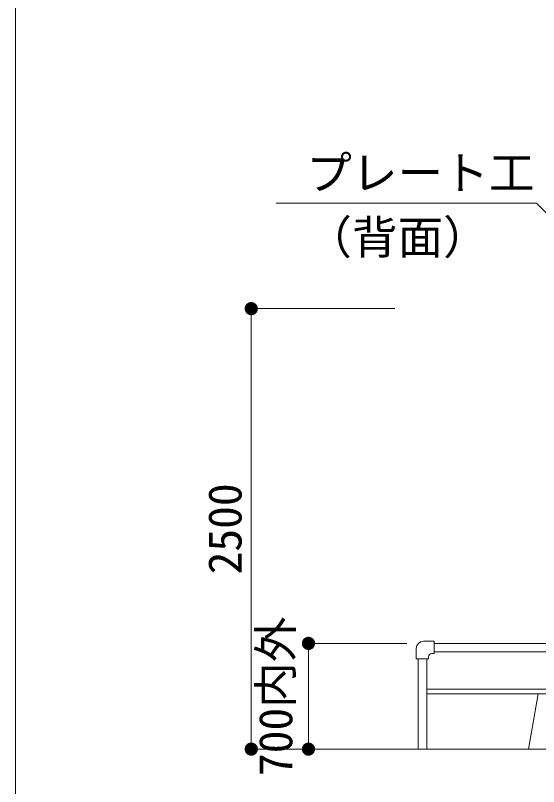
# Model space of a CAD drawing. Units: millimetres at full size, sheet at 1:100; details may follow other scales. Extents: x 485 to 27866, y 12891 to 31558.
# Drawn here: x 485 to 3454, y 16949 to 21325 of the extents above; entities that cross this region are included whole.
import ezdxf
from ezdxf.enums import TextEntityAlignment as Align

# ---------------------------------------------------------------- set-up
doc = ezdxf.new("R2010")
doc.units = ezdxf.units.MM
doc.header["$LTSCALE"] = 100
for name, color, linetype, lineweight in [('_0-0_', 7, 'Continuous', 13), ('寸法', 1, 'Continuous', 13), ('本体', 7, 'Continuous', 13)]:
    doc.layers.add(name, color=color, linetype=linetype, lineweight=lineweight)
doc.styles.add('ＭＳ ゴシック', font='')
doc.styles.get('ＭＳ ゴシック').set_extended_font_data('MS Gothic')

# ---------------------------------------------------------------- blocks, each defined once
blk = doc.blocks.new('filled_dot')
at = {"color": 0, "linetype": 'Continuous', "lineweight": -2, "const_width": 1.25}
blk.add_lwpolyline([(-0.625, 0, 1), (0.625, 0, 1)], format="xyb", close=True, dxfattribs=at)

msp = doc.modelspace()

# ---------------------------------------------------------------- linework, layer by layer
at = {"layer": '_0-0_', "color": 6}
msp.add_lwpolyline([(27865.9, 31009), (484.6, 31009), (484.6, 12890.9), (27865.9, 12890.9)], close=True, dxfattribs=at)
at = {"layer": '寸法'}
for p, q in [((1823.2, 19661.2), (1823.2, 17161.2)), ((2637.1, 19661.2), (1823.2, 19661.2)), ((2147.8, 17761.2), (2147.8, 17161.2)), ((2706.2, 17761.2), (2147.8, 17761.2)), ((2666.7, 17161.2), (1823.2, 17161.2)), ((2696.4, 17161.2), (2147.8, 17161.2))]:
    msp.add_line(p, q, dxfattribs=at)
msp.add_lwpolyline([(4025, 19677.4), (3971.9, 19730.4), (3442.7, 20259.6), (1965.1, 20259.6)], dxfattribs=at)
at = {"layer": '本体'}
for p, q in [((2799.9, 17773), (2861.6, 17773)), ((2861.6, 17704.4), (2861.6, 17773)), ((2759.9, 17733), (2759.9, 17673.9)), ((2861.6, 17761.2), (4369.9, 17761.2)), ((2828.5, 17684.4), (2828.5, 17673.9)), ((2848.5, 17704.4), (2861.6, 17704.4)), ((2861.6, 17712.6), (4369.9, 17712.6)), ((2828.5, 17673.9), (2759.9, 17673.9)), ((2770.9, 17673.9), (2770.9, 17161.2)), ((2819.5, 17673.9), (2819.5, 17161.2)), ((2819.5, 17502.2), (7719.6, 17502.2)), ((2819.5, 17475), (7719.6, 17475)), ((3451.4, 17475), (3396.1, 17161.2)), ((2599.2, 17161.2), (8597.8, 17161.2))]:
    msp.add_line(p, q, dxfattribs=at)
for centre, radius in [((2799.9, 17733), 40), ((2848.5, 17684.4), 20)]:
    msp.add_arc(centre, radius, 90, 180, dxfattribs=at)

# ---------------------------------------------------------------- block references
at = {"layer": '寸法', "xscale": 30, "yscale": 30}
for p, rotation in [((1823.2, 19661.2), 270), ((2147.8, 17761.2), 270), ((1823.2, 17161.2), 90), ((2147.8, 17161.2), 90)]:
    msp.add_blockref('filled_dot', p, dxfattribs=dict(at, rotation=rotation))

# ---------------------------------------------------------------- texts
at = {"layer": '寸法', "color": 3, "style": 'ＭＳ ゴシック'}
for s, p in [('プレート工', (2135.3, 20280.3)), ('（背面）', (2135.3, 19914.7))]:
    msp.add_text(s, height=189.9, dxfattribs=at).set_placement(p, align=Align.BOTTOM_LEFT)
at = {"layer": '寸法', "style": 'ＭＳ ゴシック'}
for s, p in [('2500', (1673.2, 18411.2)), ('700内外', (1961.1, 17461.2))]:
    msp.add_text(s, height=189.9, rotation=90, dxfattribs=at).set_placement(p, align=Align.MIDDLE_CENTER)

doc.saveas('drawing.dxf')
